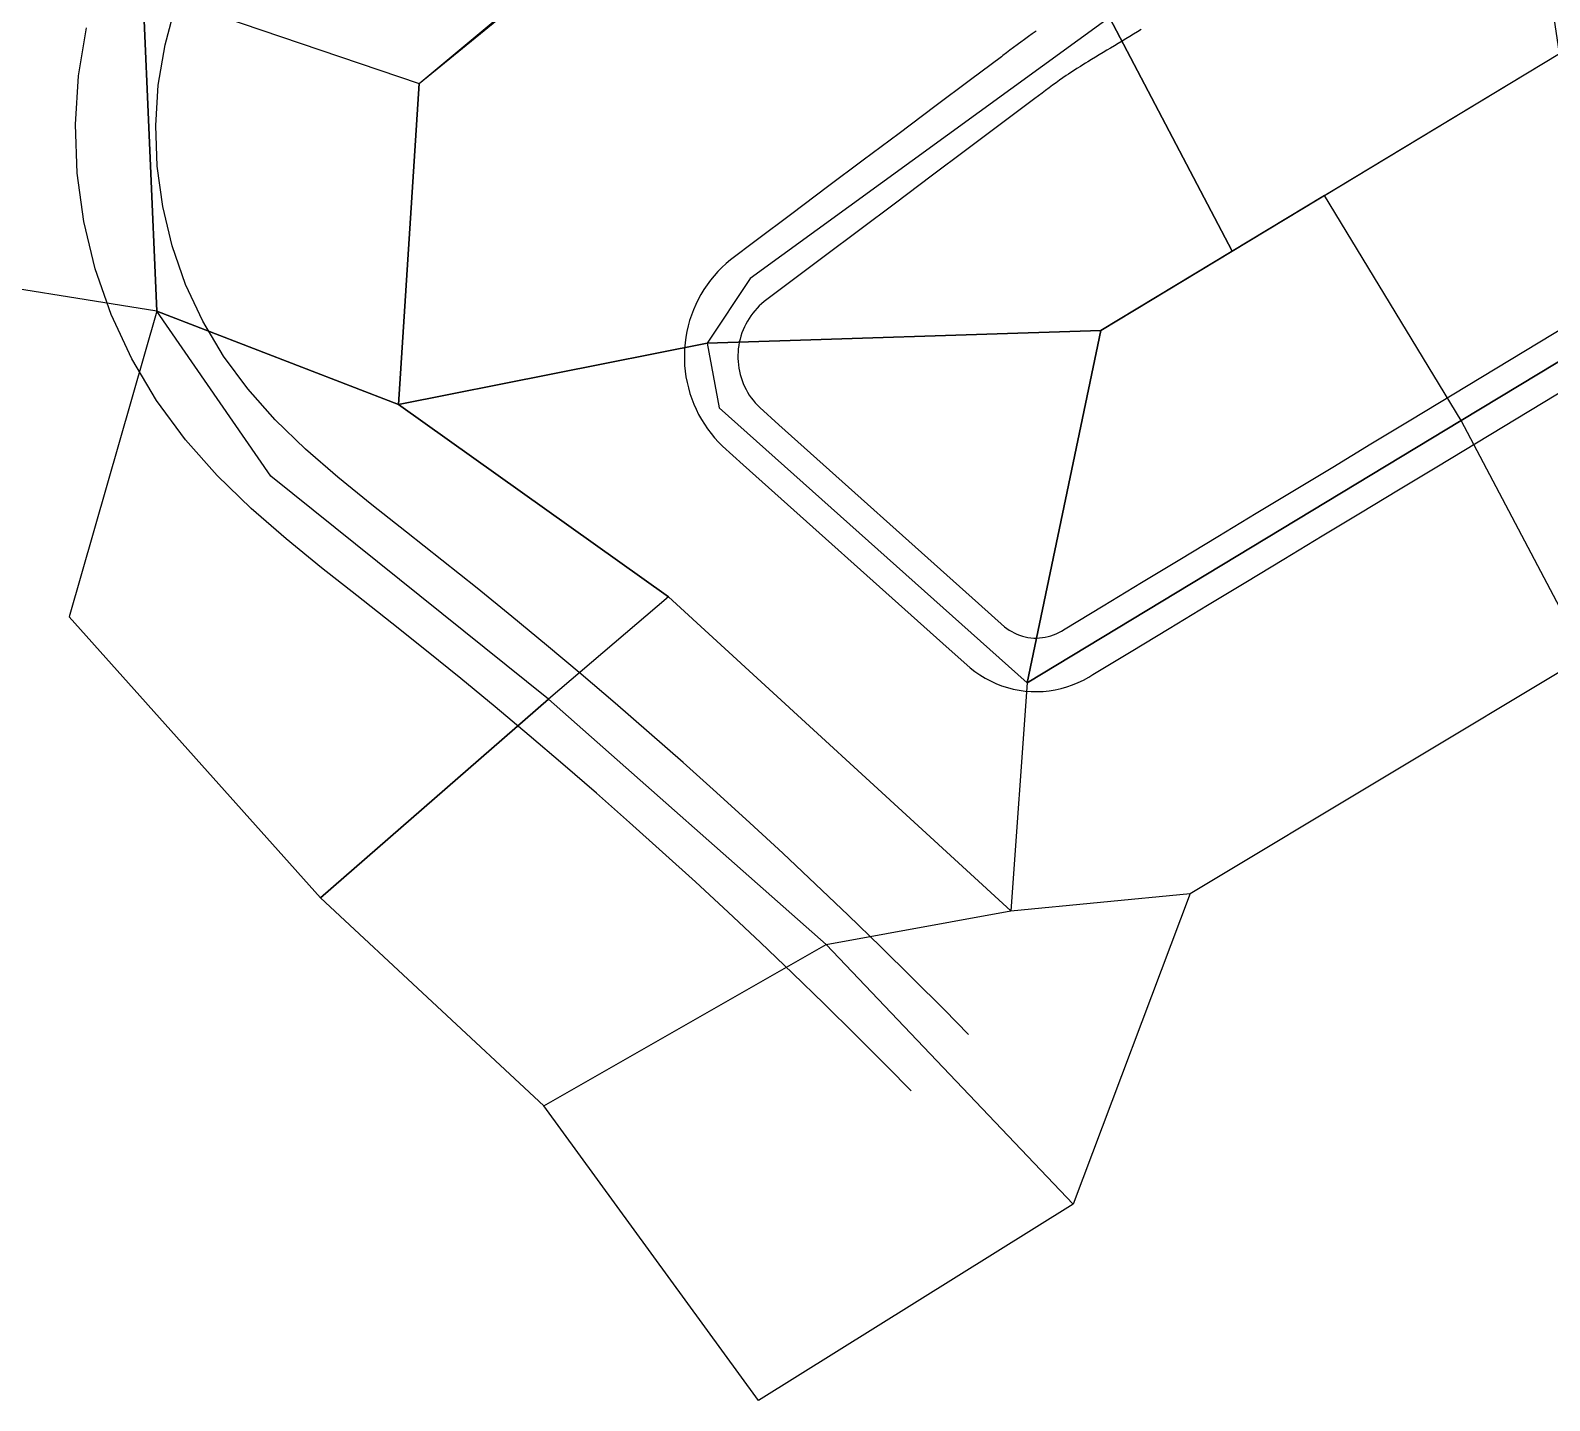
# Model space of a CAD drawing. Header units: metres. Extents: x 670141 to 672337, y 7191728 to 7192607.
# Drawn here: x 670386.5 to 670556.5, y 7191728.2 to 7191881.6 of the extents above; entities that cross this region are included whole.
import ezdxf

# ---------------------------------------------------------------- set-up
doc = ezdxf.new("R2010")
doc.units = ezdxf.units.M
doc.layers.add('D-AREA_CONTR', color=150, linetype='Continuous')
doc.layers.add('G-ESTR_SARJETA', color=136, linetype='Continuous')

# ---------------------------------------------------------------- blocks, each defined once
blk = doc.blocks.new('20100813-SARJETAS')
at = {"layer": 'G-ESTR_SARJETA', "linetype": 'ByBlock'}
for p, q in [((670401.54, 7191879.99, 911.3), (670402.72, 7191884.38, 911.26)), ((670391.85, 7191876.53, 911.34), (670392.74, 7191881.9, 911.3)), ((670498.18, 7191880.93, 910.86), (670497.75, 7191880.62, 910.88)), ((670498.61, 7191881.24, 910.83), (670498.18, 7191880.93, 910.86)), ((670499.05, 7191881.54, 910.81), (670498.61, 7191881.24, 910.83)), ((670509.52, 7191880.95, 910.43), (670509.1, 7191880.69, 910.45)), ((670509.95, 7191881.21, 910.41), (670509.52, 7191880.95, 910.43)), ((670510.38, 7191881.46, 910.39), (670509.95, 7191881.21, 910.41)), ((670510.81, 7191881.72, 910.37), (670510.38, 7191881.46, 910.39)), ((670400.79, 7191875.5, 911.34), (670401.54, 7191879.99, 911.3)), ((670495.71, 7191879.1, 911.01), (670495.31, 7191878.8, 911.03)), ((670496.11, 7191879.4, 910.98), (670495.71, 7191879.1, 911.01)), ((670496.51, 7191879.7, 910.96), (670496.11, 7191879.4, 910.98)), ((670496.91, 7191880, 910.93), (670496.51, 7191879.7, 910.96)), ((670497.08, 7191880.13, 910.92), (670496.91, 7191880, 910.93)), ((670497.32, 7191880.31, 910.91), (670497.08, 7191880.13, 910.92)), ((670497.75, 7191880.62, 910.88), (670497.32, 7191880.31, 910.91)), ((670506.53, 7191879.14, 910.58), (670506.1, 7191878.88, 910.6)), ((670506.96, 7191879.4, 910.56), (670506.53, 7191879.14, 910.58)), ((670507.38, 7191879.65, 910.54), (670506.96, 7191879.4, 910.56)), ((670507.81, 7191879.91, 910.51), (670507.38, 7191879.65, 910.54)), ((670508.24, 7191880.17, 910.49), (670507.81, 7191879.91, 910.51)), ((670508.67, 7191880.43, 910.47), (670508.24, 7191880.17, 910.49)), ((670509.1, 7191880.69, 910.45), (670508.67, 7191880.43, 910.47)), ((670495.15, 7191878.68, 911.04), (670491.71, 7191876.1, 911.27)), ((670495.31, 7191878.8, 911.03), (670495.15, 7191878.68, 911.04)), ((670504, 7191877.6, 910.71), (670503.6, 7191877.35, 910.74)), ((670504.4, 7191877.85, 910.69), (670504, 7191877.6, 910.71)), ((670504.56, 7191877.95, 910.68), (670504.4, 7191877.85, 910.69)), ((670504.82, 7191878.1, 910.67), (670504.56, 7191877.95, 910.68)), ((670505.24, 7191878.36, 910.65), (670504.82, 7191878.1, 910.67)), ((670505.67, 7191878.62, 910.62), (670505.24, 7191878.36, 910.65)), ((670506.1, 7191878.88, 910.6), (670505.67, 7191878.62, 910.62)), ((670391.5, 7191871.09, 911.38), (670391.85, 7191876.53, 911.34)), ((670491.71, 7191876.1, 911.27), (670487.7, 7191873.1, 911.55)), ((670501.27, 7191875.76, 910.88), (670500.89, 7191875.49, 910.91)), ((670501.65, 7191876.04, 910.86), (670501.27, 7191875.76, 910.88)), ((670502.04, 7191876.31, 910.83), (670501.65, 7191876.04, 910.86)), ((670502.42, 7191876.58, 910.81), (670502.04, 7191876.31, 910.83)), ((670502.66, 7191876.73, 910.79), (670502.42, 7191876.58, 910.81)), ((670502.81, 7191876.84, 910.78), (670502.66, 7191876.73, 910.79)), ((670503.21, 7191877.1, 910.76), (670502.81, 7191876.84, 910.78)), ((670503.6, 7191877.35, 910.74), (670503.21, 7191877.1, 910.76)), ((670540.8, 7191837.92, 918.21), (670604.68, 7191876.53, 913.94)), ((670400.5, 7191870.96, 911.38), (670400.79, 7191875.5, 911.34)), ((670498.9, 7191874, 911.03), (670498.74, 7191873.88, 911.04)), ((670499.3, 7191874.3, 911.01), (670498.9, 7191874, 911.03)), ((670499.71, 7191874.6, 910.98), (670499.3, 7191874.3, 911.01)), ((670500.11, 7191874.9, 910.96), (670499.71, 7191874.6, 910.98)), ((670500.51, 7191875.2, 910.93), (670500.11, 7191874.9, 910.96)), ((670500.68, 7191875.33, 910.92), (670500.51, 7191875.2, 910.93)), ((670500.89, 7191875.49, 910.91), (670500.68, 7191875.33, 910.92)), ((670487.7, 7191873.1, 911.55), (670483.7, 7191870.1, 911.86)), ((670498.74, 7191873.88, 911.04), (670495.3, 7191871.3, 911.27)), ((670391.7, 7191865.64, 911.45), (670391.5, 7191871.09, 911.38)), ((670400.67, 7191866.42, 911.45), (670400.5, 7191870.96, 911.38)), ((670495.3, 7191871.3, 911.27), (670491.3, 7191868.3, 911.55)), ((670543.9, 7191832.78, 918.21), (670607.78, 7191871.4, 913.94)), ((670483.7, 7191870.1, 911.86), (670479.7, 7191867.1, 912.18)), ((670491.3, 7191868.3, 911.55), (670487.3, 7191865.3, 911.86)), ((670392.44, 7191860.25, 911.55), (670391.7, 7191865.64, 911.45)), ((670401.28, 7191861.91, 911.55), (670400.67, 7191866.42, 911.45)), ((670479.7, 7191867.1, 912.18), (670475.7, 7191864.1, 912.52)), ((670475.7, 7191864.1, 912.52), (670471.7, 7191861.1, 912.88)), ((670487.3, 7191865.3, 911.86), (670483.3, 7191862.3, 912.18)), ((670483.3, 7191862.3, 912.18), (670479.3, 7191859.3, 912.52)), ((670402.34, 7191857.49, 911.68), (670401.28, 7191861.91, 911.55)), ((670471.7, 7191861.1, 912.88), (670467.7, 7191858.1, 913.27)), ((670393.71, 7191854.95, 911.68), (670392.44, 7191860.25, 911.55)), ((670479.3, 7191859.3, 912.52), (670475.3, 7191856.3, 912.88)), ((670403.84, 7191853.19, 911.83), (670402.34, 7191857.49, 911.68)), ((670467.7, 7191858.1, 913.27), (670464.82, 7191855.93, 913.54)), ((670464.33, 7191855.52, 913.58), (670463.87, 7191855.08, 913.62)), ((670464.82, 7191855.93, 913.54), (670464.33, 7191855.52, 913.58)), ((670475.3, 7191856.3, 912.88), (670471.3, 7191853.3, 913.27)), ((670395.51, 7191849.81, 911.83), (670393.71, 7191854.95, 911.68)), ((670462.59, 7191853.66, 913.73), (670462.21, 7191853.15, 913.77)), ((670463, 7191854.15, 913.7), (670462.59, 7191853.66, 913.73)), ((670463.42, 7191854.63, 913.66), (670463, 7191854.15, 913.7)), ((670463.87, 7191855.08, 913.62), (670463.42, 7191854.63, 913.66)), ((670405.76, 7191849.07, 912.02), (670403.84, 7191853.19, 911.83)), ((670461.53, 7191852.07, 913.85), (670461.22, 7191851.51, 913.89)), ((670461.86, 7191852.62, 913.81), (670461.53, 7191852.07, 913.85)), ((670462.21, 7191853.15, 913.77), (670461.86, 7191852.62, 913.81)), ((670471.3, 7191853.3, 913.27), (670468.59, 7191851.26, 913.54)), ((670460.69, 7191850.35, 913.97), (670460.46, 7191849.76, 914.01)), ((670460.94, 7191850.94, 913.93), (670460.69, 7191850.35, 913.97)), ((670461.22, 7191851.51, 913.89), (670460.94, 7191850.94, 913.93)), ((670467.56, 7191850.25, 913.7), (670467.33, 7191849.97, 913.73)), ((670467.8, 7191850.52, 913.66), (670467.56, 7191850.25, 913.7)), ((670468.05, 7191850.78, 913.62), (670467.8, 7191850.52, 913.66)), ((670468.32, 7191851.03, 913.58), (670468.05, 7191850.78, 913.62)), ((670468.59, 7191851.26, 913.54), (670468.32, 7191851.03, 913.58)), ((670397.81, 7191844.87, 912.02), (670395.51, 7191849.81, 911.83)), ((670408.09, 7191845.16, 912.23), (670405.76, 7191849.07, 912.02)), ((670460.09, 7191848.54, 914.09), (670459.95, 7191847.92, 914.13)), ((670460.26, 7191849.15, 914.05), (670460.09, 7191848.54, 914.09)), ((670460.46, 7191849.76, 914.01), (670460.26, 7191849.15, 914.05)), ((670466.55, 7191848.75, 913.89), (670466.39, 7191848.43, 913.93)), ((670466.72, 7191849.07, 913.85), (670466.55, 7191848.75, 913.89)), ((670466.91, 7191849.38, 913.81), (670466.72, 7191849.07, 913.85)), ((670467.11, 7191849.68, 913.77), (670466.91, 7191849.38, 913.81)), ((670467.33, 7191849.97, 913.73), (670467.11, 7191849.68, 913.77)), ((670459.83, 7191847.29, 914.17), (670459.75, 7191846.66, 914.2)), ((670459.95, 7191847.92, 914.13), (670459.83, 7191847.29, 914.17)), ((670465.91, 7191847.06, 914.09), (670465.82, 7191846.71, 914.13)), ((670466, 7191847.41, 914.05), (670465.91, 7191847.06, 914.09)), ((670466.12, 7191847.76, 914.01), (670466, 7191847.41, 914.05)), ((670466.24, 7191848.1, 913.97), (670466.12, 7191847.76, 914.01)), ((670466.39, 7191848.43, 913.93), (670466.24, 7191848.1, 913.97)), ((670410.79, 7191841.5, 912.47), (670408.09, 7191845.16, 912.23)), ((670459.69, 7191846.02, 914.24), (670459.67, 7191845.39, 914.28)), ((670459.67, 7191845.39, 914.28), (670459.67, 7191844.75, 914.32)), ((670459.75, 7191846.66, 914.2), (670459.69, 7191846.02, 914.24)), ((670465.68, 7191845.63, 914.24), (670465.66, 7191845.27, 914.28)), ((670465.66, 7191845.27, 914.28), (670465.67, 7191844.91, 914.32)), ((670465.71, 7191845.99, 914.2), (670465.68, 7191845.63, 914.24)), ((670465.76, 7191846.35, 914.17), (670465.71, 7191845.99, 914.2)), ((670465.82, 7191846.71, 914.13), (670465.76, 7191846.35, 914.17)), ((670400.59, 7191840.18, 912.23), (670397.81, 7191844.87, 912.02)), ((670459.67, 7191844.75, 914.32), (670459.7, 7191844.11, 914.36)), ((670459.7, 7191844.11, 914.36), (670459.76, 7191843.48, 914.4)), ((670459.76, 7191843.48, 914.4), (670459.85, 7191842.85, 914.44)), ((670465.67, 7191844.91, 914.32), (670465.68, 7191844.55, 914.36)), ((670465.68, 7191844.55, 914.36), (670465.72, 7191844.19, 914.4)), ((670465.72, 7191844.19, 914.4), (670465.77, 7191843.83, 914.44)), ((670465.77, 7191843.83, 914.44), (670465.84, 7191843.47, 914.48)), ((670465.84, 7191843.47, 914.48), (670465.92, 7191843.12, 914.52)), ((670459.85, 7191842.85, 914.44), (670459.97, 7191842.22, 914.48)), ((670459.97, 7191842.22, 914.48), (670460.12, 7191841.6, 914.52)), ((670465.92, 7191843.12, 914.52), (670466.02, 7191842.77, 914.56)), ((670466.02, 7191842.77, 914.56), (670466.14, 7191842.43, 914.6)), ((670466.14, 7191842.43, 914.6), (670466.27, 7191842.09, 914.63)), ((670466.27, 7191842.09, 914.63), (670466.41, 7191841.76, 914.67)), ((670466.41, 7191841.76, 914.67), (670466.58, 7191841.43, 914.71)), ((670403.82, 7191835.81, 912.47), (670400.59, 7191840.18, 912.23)), ((670413.87, 7191838.04, 912.74), (670410.79, 7191841.5, 912.47)), ((670460.12, 7191841.6, 914.52), (670460.29, 7191840.99, 914.56)), ((670460.29, 7191840.99, 914.56), (670460.5, 7191840.38, 914.6)), ((670460.5, 7191840.38, 914.6), (670460.73, 7191839.79, 914.63)), ((670466.58, 7191841.43, 914.71), (670466.75, 7191841.12, 914.75)), ((670466.75, 7191841.12, 914.75), (670466.94, 7191840.81, 914.79)), ((670466.94, 7191840.81, 914.79), (670467.15, 7191840.51, 914.83)), ((670467.15, 7191840.51, 914.83), (670467.37, 7191840.22, 914.87)), ((670467.37, 7191840.22, 914.87), (670467.6, 7191839.94, 914.91)), ((670460.73, 7191839.79, 914.63), (670460.98, 7191839.21, 914.67)), ((670460.98, 7191839.21, 914.67), (670461.27, 7191838.63, 914.71)), ((670461.27, 7191838.63, 914.71), (670461.58, 7191838.08, 914.75)), ((670467.6, 7191839.94, 914.91), (670467.84, 7191839.67, 914.95)), ((670467.84, 7191839.67, 914.95), (670468.1, 7191839.42, 914.99)), ((670468.1, 7191839.42, 914.99), (670470.25, 7191837.48, 915.22)), ((670417.25, 7191834.76, 913.04), (670413.87, 7191838.04, 912.74)), ((670461.58, 7191838.08, 914.75), (670461.91, 7191837.54, 914.79)), ((670461.91, 7191837.54, 914.79), (670462.27, 7191837.01, 914.83)), ((670462.27, 7191837.01, 914.83), (670462.66, 7191836.5, 914.87)), ((670470.25, 7191837.48, 915.22), (670492.61, 7191817.48, 917.57)), ((670536.52, 7191835.33, 918.46), (670540.8, 7191837.92, 918.21)), ((670407.39, 7191831.79, 912.74), (670403.82, 7191835.81, 912.47)), ((670462.66, 7191836.5, 914.87), (670463.06, 7191836.01, 914.91)), ((670463.06, 7191836.01, 914.91), (670463.49, 7191835.54, 914.95)), ((670463.49, 7191835.54, 914.95), (670463.94, 7191835.09, 914.99)), ((670463.94, 7191835.09, 914.99), (670466.25, 7191833.01, 915.22)), ((670532.24, 7191832.75, 918.66), (670536.52, 7191835.33, 918.46)), ((670420.87, 7191831.61, 913.37), (670417.25, 7191834.76, 913.04)), ((670411.18, 7191828.11, 913.04), (670407.39, 7191831.79, 912.74)), ((670424.67, 7191828.53, 913.72), (670420.87, 7191831.61, 913.37)), ((670466.25, 7191833.01, 915.22), (670488.61, 7191813.01, 917.57)), ((670527.96, 7191830.16, 918.81), (670532.24, 7191832.75, 918.66)), ((670539.62, 7191830.2, 918.46), (670543.9, 7191832.78, 918.21)), ((670523.68, 7191827.57, 918.9), (670527.96, 7191830.16, 918.81)), ((670535.34, 7191827.61, 918.66), (670539.62, 7191830.2, 918.46)), ((670415.1, 7191824.7, 913.37), (670411.18, 7191828.11, 913.04)), ((670428.57, 7191825.45, 914.1), (670424.67, 7191828.53, 913.72)), ((670519.4, 7191824.99, 918.93), (670523.68, 7191827.57, 918.9)), ((670531.06, 7191825.03, 918.81), (670535.34, 7191827.61, 918.66)), ((670419.07, 7191821.48, 913.72), (670415.1, 7191824.7, 913.37)), ((670432.52, 7191822.34, 914.48), (670428.57, 7191825.45, 914.1)), ((670515.12, 7191822.4, 918.9), (670519.4, 7191824.99, 918.93)), ((670526.78, 7191822.44, 918.9), (670531.06, 7191825.03, 918.81)), ((670423.02, 7191818.37, 914.1), (670419.07, 7191821.48, 913.72)), ((670436.46, 7191819.2, 914.85), (670432.52, 7191822.34, 914.48)), ((670510.84, 7191819.81, 918.82), (670515.12, 7191822.4, 918.9)), ((670522.5, 7191819.85, 918.93), (670526.78, 7191822.44, 918.9)), ((670506.56, 7191817.23, 918.68), (670510.84, 7191819.81, 918.82)), ((670518.22, 7191817.27, 918.9), (670522.5, 7191819.85, 918.93)), ((670426.93, 7191815.29, 914.48), (670423.02, 7191818.37, 914.1)), ((670440.37, 7191816.02, 915.23), (670436.46, 7191819.2, 914.85)), ((670492.61, 7191817.48, 917.57), (670495.51, 7191814.88, 917.86)), ((670502.28, 7191814.64, 918.49), (670506.56, 7191817.23, 918.68)), ((670513.95, 7191814.68, 918.82), (670518.22, 7191817.27, 918.9)), ((670430.81, 7191812.19, 914.85), (670426.93, 7191815.29, 914.48)), ((670444.25, 7191812.82, 915.61), (670440.37, 7191816.02, 915.23)), ((670495.51, 7191814.88, 917.86), (670495.77, 7191814.68, 917.9)), ((670495.77, 7191814.68, 917.9), (670496.03, 7191814.5, 917.93)), ((670496.03, 7191814.5, 917.93), (670496.31, 7191814.33, 917.97)), ((670501.87, 7191814.39, 918.47), (670502.28, 7191814.64, 918.49)), ((670509.67, 7191812.09, 918.68), (670513.95, 7191814.68, 918.82)), ((670448.1, 7191809.58, 915.99), (670444.25, 7191812.82, 915.61)), ((670488.61, 7191813.01, 917.57), (670491.67, 7191810.28, 917.86)), ((670496.31, 7191814.33, 917.97), (670496.6, 7191814.18, 918)), ((670496.6, 7191814.18, 918), (670496.89, 7191814.04, 918.03)), ((670496.89, 7191814.04, 918.03), (670497.19, 7191813.92, 918.06)), ((670497.19, 7191813.92, 918.06), (670497.5, 7191813.83, 918.09)), ((670497.5, 7191813.83, 918.09), (670497.81, 7191813.74, 918.12)), ((670497.81, 7191813.74, 918.12), (670498.13, 7191813.68, 918.15)), ((670498.13, 7191813.68, 918.15), (670498.45, 7191813.64, 918.18)), ((670498.45, 7191813.64, 918.18), (670498.77, 7191813.61, 918.21)), ((670498.77, 7191813.61, 918.21), (670499.1, 7191813.61, 918.24)), ((670499.1, 7191813.61, 918.24), (670499.42, 7191813.62, 918.27)), ((670499.42, 7191813.62, 918.27), (670499.74, 7191813.65, 918.29)), ((670499.74, 7191813.65, 918.29), (670500.06, 7191813.7, 918.32)), ((670500.06, 7191813.7, 918.32), (670500.38, 7191813.77, 918.35)), ((670500.38, 7191813.77, 918.35), (670500.69, 7191813.86, 918.37)), ((670500.69, 7191813.86, 918.37), (670500.99, 7191813.96, 918.4)), ((670500.99, 7191813.96, 918.4), (670501.29, 7191814.09, 918.42)), ((670501.29, 7191814.09, 918.42), (670501.58, 7191814.23, 918.44)), ((670501.58, 7191814.23, 918.44), (670501.87, 7191814.39, 918.47)), ((670434.66, 7191809.06, 915.23), (670430.81, 7191812.19, 914.85)), ((670505.39, 7191809.51, 918.49), (670509.67, 7191812.09, 918.68)), ((670451.93, 7191806.31, 916.37), (670448.1, 7191809.58, 915.99)), ((670491.67, 7191810.28, 917.86), (670492.2, 7191809.86, 917.9)), ((670492.2, 7191809.86, 917.9), (670492.76, 7191809.47, 917.93)), ((670492.76, 7191809.47, 917.93), (670493.34, 7191809.12, 917.97)), ((670504.95, 7191809.24, 918.47), (670505.39, 7191809.51, 918.49)), ((670438.49, 7191805.9, 915.61), (670434.66, 7191809.06, 915.23)), ((670493.34, 7191809.12, 917.97), (670493.93, 7191808.8, 918)), ((670493.93, 7191808.8, 918), (670494.55, 7191808.52, 918.03)), ((670494.55, 7191808.52, 918.03), (670495.18, 7191808.27, 918.06)), ((670495.18, 7191808.27, 918.06), (670495.82, 7191808.07, 918.09)), ((670495.82, 7191808.07, 918.09), (670496.48, 7191807.89, 918.12)), ((670496.48, 7191807.89, 918.12), (670497.14, 7191807.76, 918.15)), ((670497.14, 7191807.76, 918.15), (670497.81, 7191807.67, 918.18)), ((670499.84, 7191807.63, 918.27), (670500.51, 7191807.7, 918.29)), ((670500.51, 7191807.7, 918.29), (670501.18, 7191807.81, 918.32)), ((670501.18, 7191807.81, 918.32), (670501.84, 7191807.95, 918.35)), ((670501.84, 7191807.95, 918.35), (670502.49, 7191808.14, 918.37)), ((670502.49, 7191808.14, 918.37), (670503.13, 7191808.36, 918.4)), ((670503.13, 7191808.36, 918.4), (670503.75, 7191808.62, 918.42)), ((670503.75, 7191808.62, 918.42), (670504.36, 7191808.91, 918.44)), ((670504.36, 7191808.91, 918.44), (670504.95, 7191809.24, 918.47)), ((670455.74, 7191803.01, 916.75), (670451.93, 7191806.31, 916.37)), ((670497.81, 7191807.67, 918.18), (670498.48, 7191807.62, 918.21)), ((670498.48, 7191807.62, 918.21), (670499.16, 7191807.61, 918.24)), ((670499.16, 7191807.61, 918.24), (670499.84, 7191807.63, 918.27)), ((670442.29, 7191802.71, 915.99), (670438.49, 7191805.9, 915.61)), ((670446.07, 7191799.49, 916.37), (670442.29, 7191802.71, 915.99)), ((670459.52, 7191799.68, 917.13), (670455.74, 7191803.01, 916.75)), ((670449.82, 7191796.23, 916.75), (670446.07, 7191799.49, 916.37)), ((670463.27, 7191796.32, 917.51), (670459.52, 7191799.68, 917.13)), ((670453.54, 7191792.95, 917.13), (670449.82, 7191796.23, 916.75)), ((670466.99, 7191792.93, 917.88), (670463.27, 7191796.32, 917.51)), ((670457.24, 7191789.64, 917.51), (670453.54, 7191792.95, 917.13)), ((670470.69, 7191789.52, 918.26), (670466.99, 7191792.93, 917.88)), ((670460.91, 7191786.3, 917.88), (670457.24, 7191789.64, 917.51)), ((670474.36, 7191786.07, 918.64), (670470.69, 7191789.52, 918.26)), ((670464.56, 7191782.93, 918.26), (670460.91, 7191786.3, 917.88)), ((670478.01, 7191782.59, 919.02), (670474.36, 7191786.07, 918.64)), ((670468.18, 7191779.53, 918.64), (670464.56, 7191782.93, 918.26)), ((670481.62, 7191779.09, 919.4), (670478.01, 7191782.59, 919.02)), ((670471.77, 7191776.11, 919.02), (670468.18, 7191779.53, 918.64)), ((670485.21, 7191775.55, 919.78), (670481.62, 7191779.09, 919.4)), ((670475.33, 7191772.65, 919.4), (670471.77, 7191776.11, 919.02)), ((670488.77, 7191771.99, 920.16), (670485.21, 7191775.55, 919.78)), ((670478.87, 7191769.17, 919.78), (670475.33, 7191772.65, 919.4)), ((670491.49, 7191769.23, 920.45), (670488.77, 7191771.99, 920.16)), ((670482.38, 7191765.66, 920.16), (670478.87, 7191769.17, 919.78)), ((670485.06, 7191762.94, 920.45), (670482.38, 7191765.66, 920.16))]:
    blk.add_line(p, q, dxfattribs=at)

msp = doc.modelspace()

# ---------------------------------------------------------------- linework, layer by layer
at = {"layer": 'D-AREA_CONTR'}
for points in [[(670429.974, 7191875.683), (670452.831, 7191894.353), (670425.81, 7191921.209), (670403.024, 7191895.908), (670399.049, 7191886.201)], [(670467.026, 7191853.845), (670462.21, 7191846.614), (670427.662, 7191839.759), (670429.974, 7191875.683), (670472.283, 7191910.988), (670507.248, 7191883.077)], [(670507.248, 7191883.077), (670520.982, 7191856.908), (670557.619, 7191879.054), (670552.901, 7191910.673)], [(670400.615, 7191850.211), (670351.242, 7191858.104), (670362.622, 7191903.406), (670399.049, 7191886.201)], [(670427.662, 7191839.759), (670400.615, 7191850.211), (670399.049, 7191886.201), (670429.974, 7191875.683)], [(670520.982, 7191856.908), (670507.248, 7191883.077), (670467.026, 7191853.845), (670462.21, 7191846.614), (670506.271, 7191848.016)], [(670557.619, 7191879.054), (670580.858, 7191858.631), (670546.626, 7191837.939), (670531.322, 7191863.159)], [(670546.626, 7191837.939), (670531.322, 7191863.159), (670506.271, 7191848.016), (670498.056, 7191808.579)], [(670546.626, 7191837.939), (670580.858, 7191858.631), (670596.364, 7191833.035), (670560.549, 7191811.56)], [(670400.615, 7191850.211), (670390.809, 7191815.995), (670418.951, 7191784.517), (670444.476, 7191806.752), (670413.375, 7191831.737)], [(670400.615, 7191850.211), (670427.662, 7191839.759), (670457.895, 7191818.236), (670444.476, 7191806.752), (670413.375, 7191831.737)], [(670506.271, 7191848.016), (670462.21, 7191846.614), (670463.551, 7191839.379), (670498.056, 7191808.579), (670506.271, 7191848.016)], [(670498.056, 7191808.579), (670496.222, 7191783.064), (670457.895, 7191818.236), (670427.662, 7191839.759), (670462.21, 7191846.614), (670463.551, 7191839.379)], [(670498.056, 7191808.579), (670496.222, 7191783.064), (670516.301, 7191785.028), (670560.549, 7191811.56), (670546.626, 7191837.939)], [(670475.539, 7191779.309), (670496.222, 7191783.064), (670457.895, 7191818.236), (670444.476, 7191806.752)], [(670444.476, 7191806.752), (670418.951, 7191784.517), (670443.937, 7191761.25), (670475.539, 7191779.309)], [(670475.539, 7191779.309), (670496.222, 7191783.064), (670516.301, 7191785.028), (670503.174, 7191750.236)], [(670443.937, 7191761.25), (670475.539, 7191779.309), (670503.174, 7191750.236), (670467.951, 7191728.249)]]:
    msp.add_lwpolyline(points, close=True, dxfattribs=at)

# ---------------------------------------------------------------- block references
msp.add_blockref('20100813-SARJETAS', (0, 0), dxfattribs=at)

doc.saveas('drawing.dxf')
